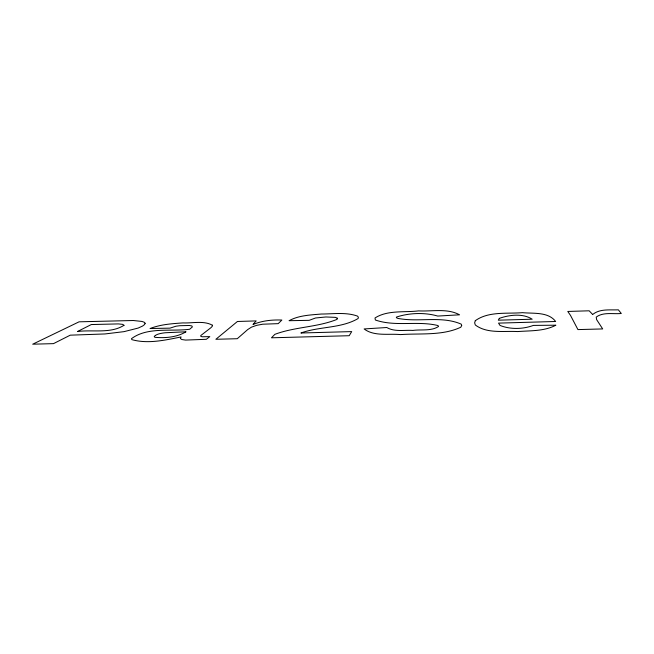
<?xml version="1.0" encoding="UTF-8"?>
<svg xmlns="http://www.w3.org/2000/svg" width="654" height="654" viewBox="0 0 654 654"><rect width="100%" height="100%" fill="white"/><g stroke="black" fill="none" stroke-linecap="round" stroke-linejoin="round"><path stroke-width="0.98" d="M253.024 324.425L256.172 320.91L237.435 321.474L215.861 339.287L237.263 338.715L247.727 329.551L251.512 327.131L256.581 325.357L262.728 324.204L278.187 323.648L281.866 320.043C272.178 319.675 262.328 320.64 253.311 324.417M592.867 314.353C600.004 308.598 609.847 310.2 618.341 309.824L621.3 313.479C613.158 314.321 603.25 311.762 596.227 317.1L596.595 319.569L602.686 328.929L577.932 329.591L570.492 315.383L567.786 311.451L589.172 310.797L592.54 314.361M337.186 318.146L337.129 319.34C317.411 327.335 294.946 326.796 274.876 334.325L271.467 337.799L349.195 335.715L351.713 331.594L300.889 333C319.34 326.305 341.086 328.561 358.106 318.531L358.384 317.198L357.452 316.086C345.95 311.966 333.238 314.018 321.261 314.034C310.405 315.007 298.845 315.326 289.076 320.705L309.162 320.337L315.473 317.999L325.888 316.977L335.314 317.362L337.186 318.146M212.395 325.218L212.231 326.379L210.858 327.752L200.762 335.559L200.778 336.369L202.209 336.769L209.82 336.606L206.345 339.295L185.581 340.08L181.747 339.508L180.365 338.453L181.084 336.941C165.209 340.162 147.747 344.143 131.846 339.63L131.462 338.707C147.281 326.73 171.086 331.701 189.644 329.264L192.366 326.943L191.9 325.978L189.39 325.479L179.817 325.708L175.959 326.215L169.983 328.144L150.06 328.521C160.508 324.433 171.879 323.673 182.973 322.913C192.538 323.354 203.721 320.395 212.395 325.218M475.294 320.705L474.641 322.806L475.311 324.981C487.099 333.908 503.817 330.752 517.715 331.57C530.451 330.572 544.218 331.39 555.859 325.193L533.362 325.414C523.045 329.264 510.373 329.591 500.04 325.447L498.536 323.117L555.638 321.49C548.232 311.623 533.419 313.732 522.497 312.661C506.964 313.953 488.571 311.116 475.294 320.705M145.131 323.289L144.583 324.556L142.564 326.06L138.125 328.079L124.039 331.643L104.934 333.957L70.264 335.167L53.489 343.636L32.7 344.192L79.093 321.817L133.326 320.509L141.926 321.433L144.24 322.25L145.131 323.289M461.691 325.537L460.8 327.229C442.284 335.894 420.481 333.188 400.55 334.595C388.713 333.409 374.121 336.614 364.114 328.937L386.784 327.515C394.55 332.077 404.327 329.878 412.911 330.425C421.258 329.248 431.248 331.333 438.556 326.477L438.016 325.561C417.644 320.534 395.327 326.984 375.363 320.002L374.995 317.991C387.52 309.89 404.344 312.628 418.625 310.887C432.041 311.615 447.287 308.059 459.558 314.811L437.739 316.062C424.765 312.269 409.134 312.865 396.414 317.084A10.374 2.076 -2.7 0 0 400.436 318.825C420.269 321.964 442.529 315.915 461.234 324.147L461.691 325.537M499.329 318.367L498.323 320.19L532.201 319.209C522.906 313.16 509.401 314.811 499.329 318.367M155.358 335.428L154.213 336.557L154.875 337.317C165.298 338.273 176.874 337.284 186.014 331.791L165.241 332.755A9.965 1.97 -5.9 0 0 157.164 334.505L155.358 335.428M123.998 325.3C110.526 333.867 92.541 329.493 77.499 331.513L91.315 324.548L118.349 323.91L122.617 324.359L123.998 325.3"/></g></svg>
